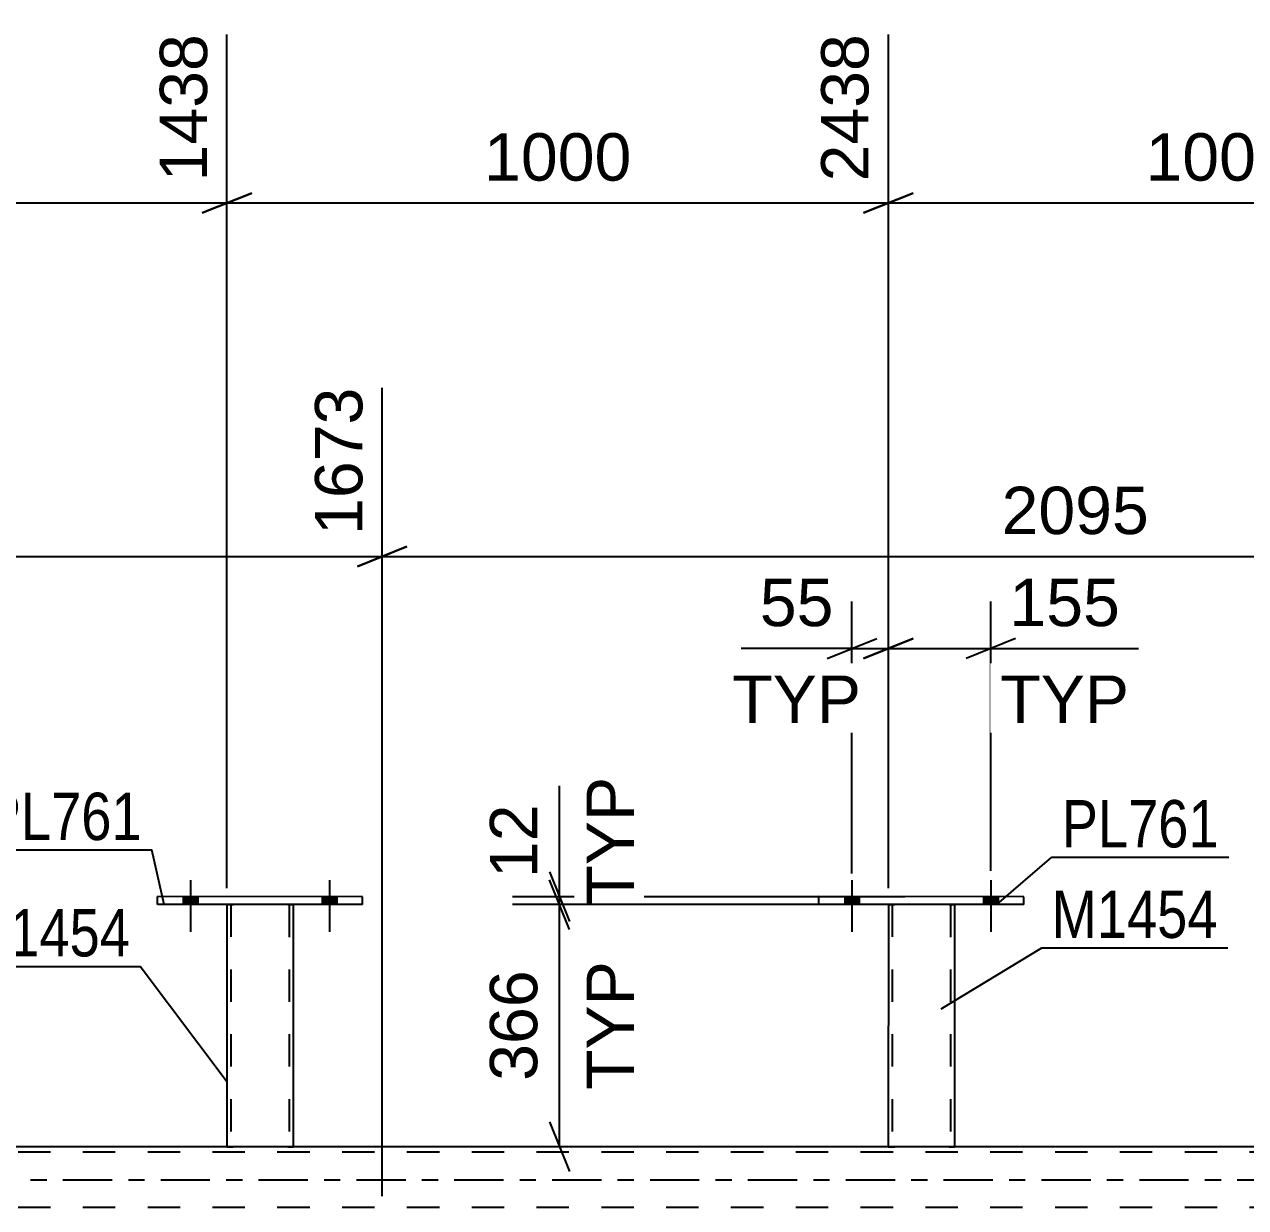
# Model space of a CAD drawing. Header units: millimetres. Extents: x 0 to 841, y 0 to 594.
# Drawn here: x 93.9 to 167.7, y 434.6 to 506.1 of the extents above; entities that cross this region are included whole.
import ezdxf

# ---------------------------------------------------------------- set-up
doc = ezdxf.new("R2010")
doc.units = ezdxf.units.MM
doc.linetypes.add('DXK_LINE_DOT2', pattern=[3.9198, 1.9599, -1.9599])
doc.linetypes.add('DXK_LINE_DOT3', pattern=[5.9187, 2.979, -0.9799, 0.9799, -0.9799])
doc.styles.add('Arial', font='ARIAL.TTF', dxfattribs={"height": 0.2})
doc.styles.add('Arial Narrow', font='ARIALN.TTF', dxfattribs={"height": 0.2})

# ---------------------------------------------------------------- blocks, each defined once
blk = doc.blocks.new('Bolt-318465270-4810 - 4424')
at = {"linetype": 'Continuous'}
for points in [[(143.47, 452.922), (144.35, 452.922), (144.35, 453.402), (143.47, 453.402)], [(151.87, 452.92), (152.75, 452.919), (152.75, 453.399), (151.87, 453.4)]]:
    blk.add_hatch(color=1, dxfattribs=at).paths.add_polyline_path(points)
at = {"color": 1, "linetype": 'Continuous'}
for p, q in [((143.91, 454.402), (143.909, 451.282)), ((152.31, 454.4), (152.309, 451.28)), ((143.47, 453.402), (143.47, 452.922)), ((144.35, 453.402), (144.35, 452.922)), ((151.87, 453.4), (151.87, 452.92)), ((152.75, 453.399), (152.75, 452.919))]:
    blk.add_line(p, q, dxfattribs=at)
blk = doc.blocks.new('Bolt-318465270-4812 - 4424')
at = {"linetype": 'Continuous'}
for points in [[(103.471, 452.922), (104.351, 452.922), (104.351, 453.402), (103.471, 453.402)], [(111.871, 452.92), (112.751, 452.919), (112.751, 453.399), (111.871, 453.4)]]:
    blk.add_hatch(color=1, dxfattribs=at).paths.add_polyline_path(points)
at = {"color": 1, "linetype": 'Continuous'}
for p, q in [((103.911, 454.402), (103.91, 451.282)), ((112.311, 454.4), (112.31, 451.28)), ((103.471, 453.402), (103.471, 452.922)), ((104.351, 453.402), (104.351, 452.922)), ((111.871, 453.4), (111.871, 452.92)), ((112.751, 453.399), (112.751, 452.919))]:
    blk.add_line(p, q, dxfattribs=at)
blk = doc.blocks.new('Part-318465270-4665 - 4424')
at = {"color": 2, "linetype": 'Continuous'}
for p, q in [((141.91, 452.923), (141.91, 453.403)), ((154.31, 453.399), (141.91, 453.403)), ((154.31, 452.919), (141.91, 452.923)), ((154.31, 452.919), (154.31, 453.399))]:
    blk.add_line(p, q, dxfattribs=at)
blk = doc.blocks.new('Bolt-318465270-4836 - 4424')
at = {"linetype": 'Continuous'}
for points in [[(103.471, 452.922), (104.351, 452.922), (104.351, 453.402), (103.471, 453.402)], [(111.871, 452.92), (112.751, 452.919), (112.751, 453.399), (111.871, 453.4)]]:
    blk.add_hatch(color=1, dxfattribs=at).paths.add_polyline_path(points)
at = {"color": 1, "linetype": 'Continuous'}
for p, q in [((103.911, 454.402), (103.91, 451.282)), ((112.311, 454.4), (112.31, 451.28)), ((103.471, 453.402), (103.471, 452.922)), ((104.351, 453.402), (104.351, 452.922)), ((111.871, 453.4), (111.871, 452.92)), ((112.751, 453.399), (112.751, 452.919))]:
    blk.add_line(p, q, dxfattribs=at)
blk = doc.blocks.new('Part-318465270-4705 - 4424')
at = {"color": 2, "linetype": 'Continuous'}
for p, q in [((101.911, 452.923), (101.911, 453.403)), ((114.311, 453.399), (101.911, 453.403)), ((114.311, 452.919), (101.911, 452.923)), ((114.311, 452.919), (114.311, 453.399))]:
    blk.add_line(p, q, dxfattribs=at)
blk = doc.blocks.new('Part-318465270-4660 - 4424')
at = {"color": 2, "linetype": 'Continuous'}
for p, q in [((146.11, 452.921), (146.105, 438.283)), ((150.11, 452.92), (150.105, 438.282)), ((146.142, 438.283), (146.105, 438.283)), ((146.246, 438.283), (146.142, 438.283)), ((146.401, 438.283), (146.246, 438.283)), ((149.809, 438.282), (146.401, 438.283)), ((149.964, 438.282), (149.809, 438.282)), ((150.069, 438.282), (149.964, 438.282)), ((150.105, 438.282), (150.069, 438.282))]:
    blk.add_line(p, q, dxfattribs=at)
at = {"color": 7, "linetype": 'DXK_LINE_DOT2'}
for p, q in [((146.11, 452.924), (146.11, 452.925)), ((146.11, 452.925), (146.11, 452.921)), ((146.146, 452.925), (146.11, 452.925)), ((146.11, 452.921), (146.11, 452.924)), ((146.11, 452.924), (146.146, 452.924)), ((146.25, 452.925), (146.146, 452.925)), ((146.146, 452.924), (146.25, 452.924)), ((146.406, 452.925), (146.25, 452.925)), ((146.25, 452.924), (146.406, 452.924)), ((146.35, 452.925), (146.345, 438.283)), ((146.35, 452.925), (146.35, 452.924)), ((146.35, 452.925), (146.368, 452.925)), ((146.368, 452.924), (146.35, 452.924)), ((146.368, 452.925), (146.42, 452.924)), ((146.42, 452.924), (146.368, 452.924)), ((149.813, 452.923), (146.406, 452.925)), ((149.813, 452.923), (146.406, 452.924)), ((149.722, 452.923), (146.42, 452.924)), ((146.42, 452.924), (146.498, 452.924)), ((149.799, 452.923), (146.498, 452.924)), ((149.799, 452.923), (149.722, 452.923)), ((149.851, 452.923), (149.799, 452.923)), ((149.799, 452.923), (149.851, 452.923)), ((149.813, 452.923), (149.969, 452.923)), ((149.969, 452.923), (149.813, 452.923)), ((149.87, 452.923), (149.851, 452.923)), ((149.851, 452.923), (149.87, 452.923)), ((149.87, 452.923), (149.865, 438.282)), ((149.87, 452.923), (149.87, 452.923)), ((149.969, 452.923), (150.073, 452.923)), ((150.073, 452.923), (149.969, 452.923)), ((150.073, 452.923), (150.11, 452.923)), ((150.11, 452.923), (150.073, 452.923)), ((150.11, 452.923), (150.11, 452.923)), ((150.11, 452.923), (150.11, 452.92)), ((150.11, 452.92), (150.11, 452.923)), ((146.105, 438.283), (146.142, 438.283)), ((146.142, 438.283), (146.246, 438.283)), ((146.246, 438.283), (146.401, 438.283)), ((146.363, 438.283), (146.345, 438.283)), ((146.345, 438.283), (146.363, 438.283)), ((146.415, 438.283), (146.363, 438.283)), ((146.363, 438.283), (146.401, 438.283)), ((149.809, 438.282), (146.401, 438.283)), ((146.401, 438.283), (146.415, 438.283)), ((149.717, 438.282), (146.415, 438.283)), ((146.415, 438.283), (146.493, 438.283)), ((149.795, 438.282), (146.493, 438.283)), ((149.795, 438.282), (149.717, 438.282)), ((149.847, 438.282), (149.795, 438.282)), ((149.795, 438.282), (149.847, 438.282)), ((149.809, 438.282), (149.964, 438.282)), ((149.865, 438.282), (149.847, 438.282)), ((149.847, 438.282), (149.865, 438.282)), ((149.964, 438.282), (150.069, 438.282)), ((150.069, 438.282), (150.105, 438.282))]:
    blk.add_line(p, q, dxfattribs=at)
blk = doc.blocks.new('Part-318465270-4670 - 4424')
at = {"color": 2, "linetype": 'Continuous'}
for p, q in [((106.111, 452.921), (106.106, 438.283)), ((110.111, 452.92), (110.106, 438.282)), ((106.142, 438.283), (106.106, 438.283)), ((106.247, 438.283), (106.142, 438.283)), ((106.402, 438.283), (106.247, 438.283)), ((109.81, 438.282), (106.402, 438.283)), ((109.965, 438.282), (109.81, 438.282)), ((110.069, 438.282), (109.965, 438.282)), ((110.106, 438.282), (110.069, 438.282))]:
    blk.add_line(p, q, dxfattribs=at)
at = {"color": 7, "linetype": 'DXK_LINE_DOT2'}
for p, q in [((106.111, 452.924), (106.111, 452.925)), ((106.111, 452.925), (106.111, 452.921)), ((106.147, 452.925), (106.111, 452.925)), ((106.111, 452.921), (106.111, 452.924)), ((106.111, 452.924), (106.147, 452.924)), ((106.251, 452.925), (106.147, 452.925)), ((106.147, 452.924), (106.251, 452.924)), ((106.369, 452.925), (106.251, 452.925)), ((106.251, 452.924), (106.407, 452.924)), ((106.351, 452.925), (106.346, 438.283)), ((106.351, 452.925), (106.351, 452.924)), ((106.351, 452.925), (106.369, 452.925)), ((106.369, 452.924), (106.351, 452.924)), ((109.814, 452.923), (106.369, 452.925)), ((106.369, 452.925), (106.421, 452.924)), ((106.421, 452.924), (106.369, 452.924)), ((109.814, 452.923), (106.407, 452.924)), ((109.722, 452.923), (106.421, 452.924)), ((106.421, 452.924), (106.499, 452.924)), ((109.8, 452.923), (106.499, 452.924)), ((109.8, 452.923), (109.722, 452.923)), ((109.852, 452.923), (109.8, 452.923)), ((109.8, 452.923), (109.852, 452.923)), ((109.814, 452.923), (109.97, 452.923)), ((109.97, 452.923), (109.814, 452.923)), ((109.871, 452.923), (109.852, 452.923)), ((109.852, 452.923), (109.871, 452.923)), ((109.871, 452.923), (109.866, 438.282)), ((109.871, 452.923), (109.871, 452.923)), ((109.97, 452.923), (110.074, 452.923)), ((110.074, 452.923), (109.97, 452.923)), ((110.074, 452.923), (110.111, 452.923)), ((110.111, 452.923), (110.074, 452.923)), ((110.111, 452.923), (110.111, 452.923)), ((110.111, 452.923), (110.111, 452.92)), ((110.111, 452.92), (110.111, 452.923)), ((106.106, 438.283), (106.142, 438.283)), ((106.142, 438.283), (106.247, 438.283)), ((106.247, 438.283), (106.402, 438.283)), ((106.364, 438.283), (106.346, 438.283)), ((106.346, 438.283), (106.364, 438.283)), ((106.416, 438.283), (106.364, 438.283)), ((106.364, 438.283), (106.402, 438.283)), ((109.81, 438.282), (106.402, 438.283)), ((106.402, 438.283), (106.416, 438.283)), ((109.718, 438.282), (106.416, 438.283)), ((106.416, 438.283), (106.494, 438.283)), ((109.796, 438.282), (106.494, 438.283)), ((109.796, 438.282), (109.718, 438.282)), ((109.848, 438.282), (109.796, 438.282)), ((109.796, 438.282), (109.848, 438.282)), ((109.81, 438.282), (109.965, 438.282)), ((109.866, 438.282), (109.848, 438.282)), ((109.848, 438.282), (109.866, 438.282)), ((109.965, 438.282), (110.069, 438.282)), ((110.069, 438.282), (110.106, 438.282))]:
    blk.add_line(p, q, dxfattribs=at)
blk = doc.blocks.new('Part-318465270-4766 - 4424')
at = {"color": 2, "linetype": 'Continuous'}
for p, q in [((106.106, 438.283), (84.349, 438.283)), ((146.105, 438.283), (110.106, 438.283)), ((186.105, 438.283), (150.105, 438.283))]:
    blk.add_line(p, q, dxfattribs=at)
at = {"color": 7, "linetype": 'DXK_LINE_DOT2'}
for p, q in [((769.642, 437.963), (84.349, 437.963)), ((110.106, 438.283), (106.106, 438.283)), ((150.105, 438.283), (146.105, 438.283)), ((769.642, 434.603), (84.349, 434.603))]:
    blk.add_line(p, q, dxfattribs=at)
at = {"color": 7, "linetype": 'DXK_LINE_DOT3'}
blk.add_line((84.349, 436.283), (779.442, 436.283), dxfattribs=at)
blk = doc.blocks.new('Bolt-318465270-4811 - 4424')
at = {"linetype": 'Continuous'}
for points in [[(143.47, 452.922), (144.35, 452.922), (144.35, 453.402), (143.47, 453.402)], [(151.87, 452.92), (152.75, 452.919), (152.75, 453.399), (151.87, 453.4)]]:
    blk.add_hatch(color=1, dxfattribs=at).paths.add_polyline_path(points)
at = {"color": 1, "linetype": 'Continuous'}
for p, q in [((143.91, 454.402), (143.909, 451.282)), ((152.31, 454.4), (152.309, 451.28)), ((143.47, 453.402), (143.47, 452.922)), ((144.35, 453.402), (144.35, 452.922)), ((151.87, 453.4), (151.87, 452.92)), ((152.75, 453.399), (152.75, 452.919))]:
    blk.add_line(p, q, dxfattribs=at)
blk = doc.blocks.new('StraightDimension-318465270-5561 - 4424')
at = {"color": 7, "linetype": 'Continuous'}
for p, q in [((146.11, 453.924), (146.11, 505.545)), ((186.11, 453.924), (186.11, 505.545)), ((147.61, 495.95), (144.61, 494.75)), ((184.61, 494.75), (187.61, 495.95)), ((146.11, 495.35), (186.11, 495.35))]:
    blk.add_line(p, q, dxfattribs=at)
at = {"color": 0}
blk.add_wipeout([(171.157, 496.1), (171.157, 500.3), (161.062, 500.3), (161.062, 496.1)], dxfattribs=at)
at = {"color": 3, "style": 'Arial'}
blk.add_text('1000', height=2.8652, dxfattribs=at).set_placement((161.662, 496.7))
at = {"color": 0, "linetype": 'Continuous'}
blk.add_wipeout([(185.51, 506.145), (181.31, 506.145), (181.31, 496.05), (185.51, 496.05)], dxfattribs=at)
at = {"color": 3, "linetype": 'Continuous', "style": 'Arial'}
blk.add_text('3438', height=2.8652, rotation=90.00021, dxfattribs=at).set_placement((184.91, 496.65))
blk = doc.blocks.new('StraightDimension-318465270-5417 - 4424')
at = {"color": 7, "linetype": 'Continuous'}
for p, q in [((115.498, 435.283), (115.498, 484.17)), ((116.998, 474.576), (113.998, 473.376)), ((115.498, 473.976), (199.315, 473.976))]:
    blk.add_line(p, q, dxfattribs=at)
at = {"color": 0}
blk.add_wipeout([(162.454, 474.726), (162.454, 478.926), (152.359, 478.926), (152.359, 474.726)], dxfattribs=at)
at = {"color": 3, "style": 'Arial'}
blk.add_text('2095', height=2.8652, dxfattribs=at).set_placement((152.959, 475.326))
blk = doc.blocks.new('StraightDimension-318465270-5156 - 4424')
at = {"color": 7, "linetype": 'Continuous'}
for p, q in [((146.11, 453.924), (146.11, 471.26)), ((152.31, 454.962), (152.31, 471.26)), ((144.61, 467.81), (147.61, 469.01)), ((153.81, 469.01), (150.81, 467.81)), ((146.11, 468.41), (152.31, 468.41)), ((152.31, 468.41), (161.231, 468.41)), ((152.31, 468.41), (161.231, 468.41))]:
    blk.add_line(p, q, dxfattribs=at)
at = {"color": 0}
blk.add_wipeout([(160.706, 469.16), (160.706, 473.36), (152.835, 473.36), (152.835, 469.16)], dxfattribs=at)
at = {"color": 0, "linetype": 'Continuous'}
blk.add_wipeout([(161.258, 463.31), (161.258, 467.51), (152.283, 467.51), (152.283, 463.31)], dxfattribs=at)
at = {"color": 3, "style": 'Arial'}
blk.add_text('155', height=2.8652, dxfattribs=at).set_placement((153.435, 469.76))
at = {"color": 3, "linetype": 'Continuous', "style": 'Arial'}
blk.add_text('TYP', height=2.8652, dxfattribs=at).set_placement((152.883, 463.91))
blk = doc.blocks.new('StraightDimension-318465270-5116 - 4424')
at = {"color": 7, "linetype": 'Continuous'}
for p, q in [((126.226, 453.401), (126.226, 460.098)), ((126.226, 453.401), (126.226, 460.098)), ((125.626, 454.901), (126.826, 451.901)), ((126.826, 451.424), (125.626, 454.424)), ((147.11, 453.401), (123.376, 453.401)), ((147.11, 452.924), (123.376, 452.924)), ((126.226, 452.924), (126.226, 453.401))]:
    blk.add_line(p, q, dxfattribs=at)
at = {"color": 0, "linetype": 'Continuous'}
blk.add_wipeout([(131.326, 461.237), (127.126, 461.237), (127.126, 452.262), (131.326, 452.262)], dxfattribs=at)
at = {"color": 0}
blk.add_wipeout([(125.476, 459.573), (121.276, 459.573), (121.276, 453.926), (125.476, 453.926)], dxfattribs=at)
at = {"color": 3, "linetype": 'Continuous', "style": 'Arial'}
blk.add_text('TYP', height=2.8652, rotation=90.00021, dxfattribs=at).set_placement((130.726, 452.862))
at = {"color": 3, "style": 'Arial'}
blk.add_text('12', height=2.8652, rotation=90.00021, dxfattribs=at).set_placement((124.876, 454.526))
blk = doc.blocks.new('StraightDimension-318465270-5135 - 4424')
at = {"color": 7, "linetype": 'Continuous'}
for p, q in [((126.826, 451.424), (125.626, 454.424)), ((147.11, 452.924), (123.376, 452.924)), ((126.226, 438.283), (126.226, 452.924)), ((125.626, 439.783), (126.826, 436.783)), ((145.105, 438.283), (123.376, 438.283))]:
    blk.add_line(p, q, dxfattribs=at)
at = {"color": 0, "linetype": 'Continuous'}
blk.add_wipeout([(131.326, 450.091), (127.126, 450.091), (127.126, 441.116), (131.326, 441.116)], dxfattribs=at)
at = {"color": 0}
blk.add_wipeout([(125.476, 449.539), (121.276, 449.539), (121.276, 441.668), (125.476, 441.668)], dxfattribs=at)
at = {"color": 3, "linetype": 'Continuous', "style": 'Arial'}
blk.add_text('TYP', height=2.8652, rotation=90.00021, dxfattribs=at).set_placement((130.726, 441.716))
at = {"color": 3, "style": 'Arial'}
blk.add_text('366', height=2.8652, rotation=90.00021, dxfattribs=at).set_placement((124.876, 442.268))
blk = doc.blocks.new('StraightDimension-318465270-5149 - 4424')
at = {"color": 7, "linetype": 'Continuous'}
for p, q in [((143.91, 454.813), (143.91, 471.26)), ((146.11, 453.924), (146.11, 471.26)), ((142.41, 467.81), (145.41, 469.01)), ((147.61, 469.01), (144.61, 467.81)), ((143.91, 468.41), (137.213, 468.41)), ((143.91, 468.41), (137.213, 468.41)), ((143.91, 468.41), (146.11, 468.41))]:
    blk.add_line(p, q, dxfattribs=at)
at = {"color": 0}
blk.add_wipeout([(143.385, 469.16), (143.385, 473.36), (137.738, 473.36), (137.738, 469.16)], dxfattribs=at)
at = {"color": 0, "linetype": 'Continuous'}
blk.add_wipeout([(145.049, 463.31), (145.049, 467.51), (136.073, 467.51), (136.073, 463.31)], dxfattribs=at)
at = {"color": 3, "style": 'Arial'}
blk.add_text('55', height=2.8652, dxfattribs=at).set_placement((138.338, 469.76))
at = {"color": 3, "linetype": 'Continuous', "style": 'Arial'}
blk.add_text('TYP', height=2.8652, dxfattribs=at).set_placement((136.673, 463.91))
blk = doc.blocks.new('StraightDimension-318465270-5164 - 4424')
at = {"color": 7, "linetype": 'Continuous'}
for p, q in [((115.498, 435.283), (115.498, 484.17)), ((50.513, 439.283), (50.513, 477.5)), ((52.013, 474.576), (49.013, 473.376)), ((113.998, 473.376), (116.998, 474.576)), ((50.513, 473.976), (115.498, 473.976))]:
    blk.add_line(p, q, dxfattribs=at)
at = {"color": 0}
blk.add_wipeout([(88.053, 474.726), (88.053, 478.926), (77.958, 478.926), (77.958, 474.726)], dxfattribs=at)
at = {"color": 3, "style": 'Arial'}
blk.add_text('1673', height=2.8652, dxfattribs=at).set_placement((78.558, 475.326))
at = {"color": 0, "linetype": 'Continuous'}
for points in [[(114.898, 484.77), (110.698, 484.77), (110.698, 474.676), (114.898, 474.676)], [(49.913, 478.1), (45.713, 478.1), (45.713, 474.676), (49.913, 474.676)]]:
    blk.add_wipeout(points, dxfattribs=at)
at = {"color": 3, "linetype": 'Continuous', "style": 'Arial'}
for s, height, p in [('1673', 2.8652, (114.298, 475.276)), ('0', 2.865, (49.313, 475.276))]:
    blk.add_text(s, height=height, rotation=90.00021, dxfattribs=at).set_placement(p)
blk = doc.blocks.new('StraightDimension-318465270-5569 - 4424')
at = {"color": 7, "linetype": 'Continuous'}
for p, q in [((106.111, 453.909), (106.111, 505.545)), ((146.11, 453.924), (146.11, 505.545)), ((107.611, 495.95), (104.611, 494.75)), ((144.61, 494.75), (147.61, 495.95)), ((106.111, 495.35), (146.11, 495.35))]:
    blk.add_line(p, q, dxfattribs=at)
at = {"color": 0}
blk.add_wipeout([(131.157, 496.1), (131.157, 500.3), (121.063, 500.3), (121.063, 496.1)], dxfattribs=at)
at = {"color": 3, "style": 'Arial'}
blk.add_text('1000', height=2.8652, dxfattribs=at).set_placement((121.663, 496.7))
at = {"color": 0, "linetype": 'Continuous'}
blk.add_wipeout([(145.51, 506.145), (141.31, 506.145), (141.31, 496.05), (145.51, 496.05)], dxfattribs=at)
at = {"color": 3, "linetype": 'Continuous', "style": 'Arial'}
blk.add_text('2438', height=2.8652, rotation=90.00021, dxfattribs=at).set_placement((144.91, 496.65))
blk = doc.blocks.new('StraightDimension-318465270-5577 - 4424')
at = {"color": 7, "linetype": 'Continuous'}
for p, q in [((106.111, 453.909), (106.111, 505.545)), ((68.049, 453.924), (68.049, 503.321)), ((69.549, 495.95), (66.549, 494.75)), ((104.611, 494.75), (107.611, 495.95)), ((68.049, 495.35), (106.111, 495.35))]:
    blk.add_line(p, q, dxfattribs=at)
at = {"color": 0}
blk.add_wipeout([(92.127, 496.1), (92.127, 500.3), (82.032, 500.3), (82.032, 496.1)], dxfattribs=at)
at = {"color": 3, "style": 'Arial'}
blk.add_text('1000', height=2.8652, dxfattribs=at).set_placement((82.632, 496.7))
at = {"color": 0, "linetype": 'Continuous'}
blk.add_wipeout([(105.511, 506.145), (101.311, 506.145), (101.311, 496.05), (105.511, 496.05)], dxfattribs=at)
at = {"color": 3, "linetype": 'Continuous', "style": 'Arial'}
blk.add_text('1438', height=2.8652, rotation=90.00021, dxfattribs=at).set_placement((104.911, 496.65))
blk = doc.blocks.new('Mark-318465270-4701 - 4424')
at = {"color": 30, "linetype": 'Continuous'}
for p in [(90.863, 456.225), (102.319, 452.923)]:
    blk.add_line(p, (101.567, 456.225), dxfattribs=at)
at = {"color": 0}
blk.add_wipeout([(100.967, 456.825), (100.967, 459.825), (91.463, 459.825), (91.463, 456.825)], dxfattribs=at)
blk.add_wipeout([(100.967, 456.825), (100.967, 459.825), (91.463, 459.825), (91.463, 456.825)], dxfattribs=at)
at = {"color": 3, "style": 'Arial Narrow'}
blk.add_text('PL761', height=2.8633, dxfattribs=at).set_placement((91.463, 456.825))
blk = doc.blocks.new('Mark-318465270-4656 - 4424')
at = {"color": 30, "linetype": 'Continuous'}
for p, q in [((149.309, 446.615), (155.386, 450.307)), ((155.386, 450.307), (166.638, 450.307))]:
    blk.add_line(p, q, dxfattribs=at)
at = {"color": 0}
blk.add_wipeout([(166.038, 450.907), (166.038, 453.907), (155.986, 453.907), (155.986, 450.907)], dxfattribs=at)
blk.add_wipeout([(166.038, 450.907), (166.038, 453.907), (155.986, 453.907), (155.986, 450.907)], dxfattribs=at)
at = {"color": 3, "style": 'Arial Narrow'}
blk.add_text('M1454', height=2.8633, dxfattribs=at).set_placement((155.986, 450.907))
blk = doc.blocks.new('Mark-318465270-4661 - 4424')
at = {"color": 30, "linetype": 'Continuous'}
for p, q in [((152.676, 452.919), (155.997, 455.781)), ((155.997, 455.781), (166.701, 455.781))]:
    blk.add_line(p, q, dxfattribs=at)
at = {"color": 0}
blk.add_wipeout([(166.101, 456.381), (166.101, 459.381), (156.597, 459.381), (156.597, 456.381)], dxfattribs=at)
blk.add_wipeout([(166.101, 456.381), (166.101, 459.381), (156.597, 459.381), (156.597, 456.381)], dxfattribs=at)
at = {"color": 3, "style": 'Arial Narrow'}
blk.add_text('PL761', height=2.8633, dxfattribs=at).set_placement((156.597, 456.381))
blk = doc.blocks.new('Mark-318465270-4666 - 4424')
at = {"color": 30, "linetype": 'Continuous'}
for p in [(89.612, 449.188), (106.128, 442.192)]:
    blk.add_line(p, (100.864, 449.188), dxfattribs=at)
at = {"color": 0}
blk.add_wipeout([(100.264, 449.788), (100.264, 452.788), (90.212, 452.788), (90.212, 449.788)], dxfattribs=at)
blk.add_wipeout([(100.264, 449.788), (100.264, 452.788), (90.212, 452.788), (90.212, 449.788)], dxfattribs=at)
at = {"color": 3, "style": 'Arial Narrow'}
blk.add_text('M1454', height=2.8633, dxfattribs=at).set_placement((90.212, 449.788))

msp = doc.modelspace()

# ---------------------------------------------------------------- block references
for name in ['Bolt-318465270-4812 - 4424', 'Bolt-318465270-4836 - 4424', 'Bolt-318465270-4810 - 4424', 'Bolt-318465270-4811 - 4424', 'Part-318465270-4705 - 4424', 'Part-318465270-4670 - 4424', 'Part-318465270-4665 - 4424', 'Part-318465270-4660 - 4424', 'Part-318465270-4766 - 4424']:
    msp.add_blockref(name, (0, 0))

# ---------------------------------------------------------------- next in the draw order: block references
msp.add_blockref('StraightDimension-318465270-5561 - 4424', (0, 0))

# ---------------------------------------------------------------- next in the draw order: block references
msp.add_blockref('StraightDimension-318465270-5417 - 4424', (0, 0))

# ---------------------------------------------------------------- next in the draw order: block references
for name in ['StraightDimension-318465270-5164 - 4424', 'StraightDimension-318465270-5156 - 4424']:
    msp.add_blockref(name, (0, 0))

# ---------------------------------------------------------------- next in the draw order: block references
for name in ['StraightDimension-318465270-5116 - 4424', 'Mark-318465270-4656 - 4424']:
    msp.add_blockref(name, (0, 0))

# ---------------------------------------------------------------- next in the draw order: block references
for name in ['Mark-318465270-4661 - 4424', 'StraightDimension-318465270-5135 - 4424']:
    msp.add_blockref(name, (0, 0))

# ---------------------------------------------------------------- next in the draw order: block references
msp.add_blockref('StraightDimension-318465270-5149 - 4424', (0, 0))

# ---------------------------------------------------------------- next in the draw order: block references
msp.add_blockref('StraightDimension-318465270-5569 - 4424', (0, 0))

# ---------------------------------------------------------------- next in the draw order: block references
msp.add_blockref('StraightDimension-318465270-5577 - 4424', (0, 0))

# ---------------------------------------------------------------- next in the draw order: block references
msp.add_blockref('Mark-318465270-4701 - 4424', (0, 0))

# ---------------------------------------------------------------- next in the draw order: block references
msp.add_blockref('Mark-318465270-4666 - 4424', (0, 0))

doc.saveas('drawing.dxf')
